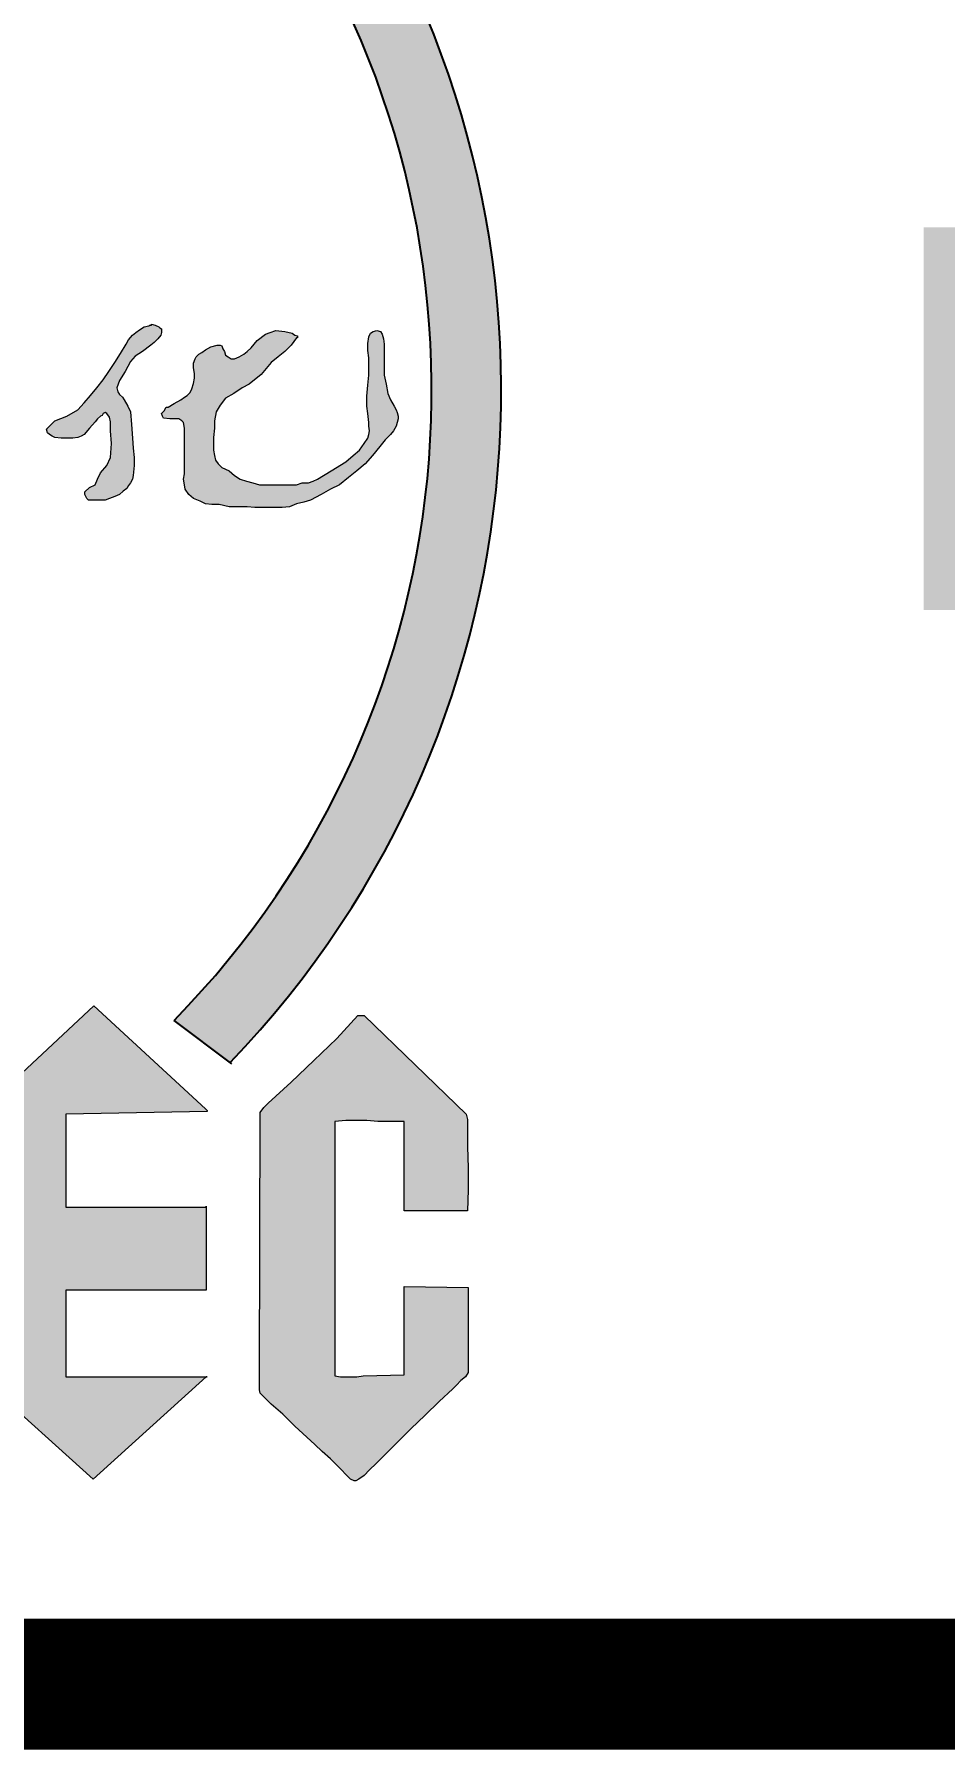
# Model space of a CAD drawing. Extents: x 24843 to 27502, y -10108 to -7552.
# Drawn here: x 27293.83 to 27300.77, y -9353.88 to -9340.81 of the extents above; entities that cross this region are included whole.
import ezdxf

# ---------------------------------------------------------------- set-up
doc = ezdxf.new("R2010")
doc.units = 0
doc.layers.get('0').update_dxf_attribs({"linetype": 'CONTINUOUS'})
doc.styles.add('CORPORATION', font='simhei.ttf')

msp = doc.modelspace()

# ---------------------------------------------------------------- hatches: boundary and pattern name
h = msp.add_hatch(color=1)
h.paths.add_polyline_path([(27294.898, -9348.321), (27295.324, -9348.643, 1.781679), (27283.007, -9345.907), (27283.402, -9345.392, -1.737502)])
h.paths.add_polyline_path([(27283.943, -9346.736), (27283.712, -9347.4, 0.097177), (27285.646, -9349.488), (27285.646, -9348.818, -0.098964)])
h = msp.add_hatch(color=0)
h.paths.add_polyline_path([(27294.518, -9343.592), (27294.505, -9343.57), (27294.482, -9343.55), (27294.469, -9343.529), (27294.463, -9343.501), (27294.482, -9343.445), (27294.525, -9343.376), (27294.567, -9343.3), (27294.602, -9343.258), (27294.658, -9343.223), (27294.72, -9343.174), (27294.747, -9343.154), (27294.775, -9343.126), (27294.797, -9343.098), (27294.803, -9343.077), (27294.803, -9343.064), (27294.803, -9343.049), (27294.79, -9343.042), (27294.781, -9343.035), (27294.755, -9343.022), (27294.727, -9343.014), (27294.727, -9343.022), (27294.72, -9343.022), (27294.713, -9343.022), (27294.705, -9343.028), (27294.671, -9343.035), (27294.636, -9343.057), (27294.608, -9343.077), (27294.581, -9343.098), (27294.552, -9343.133), (27294.532, -9343.167), (27294.49, -9343.237), (27294.448, -9343.306), (27294.4, -9343.376), (27294.358, -9343.439), (27294.309, -9343.501), (27294.261, -9343.557), (27294.212, -9343.613), (27294.164, -9343.668), (27294.08, -9343.717), (27293.989, -9343.752), (27293.954, -9343.786), (27293.927, -9343.815), (27293.934, -9343.842), (27293.948, -9343.855), (27293.97, -9343.869), (27293.989, -9343.878), (27294.039, -9343.884), (27294.087, -9343.884), (27294.128, -9343.884), (27294.164, -9343.878), (27294.191, -9343.869), (27294.212, -9343.855), (27294.253, -9343.807), (27294.296, -9343.758), (27294.316, -9343.737), (27294.338, -9343.717), (27294.351, -9343.71), (27294.358, -9343.696), (27294.372, -9343.689), (27294.385, -9343.696), (27294.406, -9343.723), (27294.414, -9343.758), (27294.414, -9343.793), (27294.414, -9343.828), (27294.421, -9343.925), (27294.414, -9344.03), (27294.385, -9344.092), (27294.338, -9344.148), (27294.316, -9344.196), (27294.296, -9344.238), (27294.253, -9344.259), (27294.219, -9344.293), (27294.219, -9344.314), (27294.225, -9344.329), (27294.233, -9344.343), (27294.246, -9344.356), (27294.288, -9344.356), (27294.33, -9344.356), (27294.372, -9344.356), (27294.406, -9344.343), (27294.448, -9344.329), (27294.482, -9344.314), (27294.511, -9344.287), (27294.539, -9344.266), (27294.552, -9344.245), (27294.567, -9344.224), (27294.581, -9344.196), (27294.587, -9344.169), (27294.595, -9344.092), (27294.595, -9344.03), (27294.587, -9343.96), (27294.581, -9343.884), (27294.574, -9343.779), (27294.567, -9343.682), (27294.545, -9343.639)])
h.paths.add_polyline_path([(27295.249, -9343.633), (27295.29, -9343.578), (27295.353, -9343.542), (27295.416, -9343.501), (27295.471, -9343.473), (27295.561, -9343.397), (27295.637, -9343.306), (27295.692, -9343.264), (27295.742, -9343.223), (27295.77, -9343.195), (27295.791, -9343.174), (27295.812, -9343.146), (27295.831, -9343.119), (27295.839, -9343.119), (27295.839, -9343.104), (27295.818, -9343.098), (27295.797, -9343.083), (27295.742, -9343.07), (27295.673, -9343.064), (27295.631, -9343.077), (27295.595, -9343.091), (27295.532, -9343.14), (27295.485, -9343.195), (27295.456, -9343.223), (27295.429, -9343.243), (27295.395, -9343.264), (27295.359, -9343.279), (27295.332, -9343.279), (27295.311, -9343.264), (27295.29, -9343.251), (27295.283, -9343.223), (27295.269, -9343.203), (27295.262, -9343.18), (27295.249, -9343.174), (27295.227, -9343.174), (27295.178, -9343.188), (27295.137, -9343.209), (27295.109, -9343.23), (27295.088, -9343.243), (27295.067, -9343.264), (27295.06, -9343.279), (27295.046, -9343.313), (27295.046, -9343.348), (27295.054, -9343.39), (27295.054, -9343.425), (27295.046, -9343.466), (27295.033, -9343.508), (27295.02, -9343.536), (27294.998, -9343.557), (27294.977, -9343.57), (27294.949, -9343.592), (27294.9, -9343.619), (27294.852, -9343.647), (27294.838, -9343.647), (27294.824, -9343.675), (27294.81, -9343.689), (27294.803, -9343.696), (27294.81, -9343.717), (27294.817, -9343.731), (27294.866, -9343.737), (27294.914, -9343.737), (27294.935, -9343.737), (27294.957, -9343.752), (27294.97, -9343.765), (27294.977, -9343.807), (27294.977, -9343.884), (27294.977, -9343.96), (27294.977, -9344.036), (27294.977, -9344.12), (27294.977, -9344.154), (27294.97, -9344.196), (27294.977, -9344.238), (27294.984, -9344.273), (27295.011, -9344.314), (27295.046, -9344.343), (27295.096, -9344.363), (27295.137, -9344.384), (27295.186, -9344.39), (27295.241, -9344.39), (27295.318, -9344.406), (27295.395, -9344.406), (27295.456, -9344.406), (27295.513, -9344.412), (27295.616, -9344.412), (27295.721, -9344.412), (27295.777, -9344.406), (27295.831, -9344.384), (27295.888, -9344.371), (27295.937, -9344.356), (27296.02, -9344.314), (27296.089, -9344.273), (27296.159, -9344.238), (27296.228, -9344.183), (27296.29, -9344.133), (27296.353, -9344.078), (27296.409, -9344.015), (27296.466, -9343.946), (27296.506, -9343.897), (27296.548, -9343.855), (27296.569, -9343.828), (27296.59, -9343.793), (27296.597, -9343.765), (27296.605, -9343.737), (27296.605, -9343.717), (27296.597, -9343.689), (27296.59, -9343.668), (27296.576, -9343.639), (27296.548, -9343.592), (27296.528, -9343.542), (27296.513, -9343.473), (27296.5, -9343.403), (27296.5, -9343.327), (27296.5, -9343.223), (27296.5, -9343.167), (27296.493, -9343.126), (27296.485, -9343.091), (27296.472, -9343.07), (27296.443, -9343.064), (27296.416, -9343.07), (27296.396, -9343.083), (27296.382, -9343.111), (27296.375, -9343.161), (27296.375, -9343.216), (27296.382, -9343.272), (27296.382, -9343.321), (27296.382, -9343.403), (27296.375, -9343.48), (27296.367, -9343.563), (27296.367, -9343.639), (27296.375, -9343.696), (27296.382, -9343.765), (27296.382, -9343.793), (27296.388, -9343.828), (27296.382, -9343.855), (27296.375, -9343.884), (27296.346, -9343.925), (27296.312, -9343.975), (27296.264, -9344.015), (27296.207, -9344.064), (27296.096, -9344.133), (27295.991, -9344.196), (27295.957, -9344.211), (27295.923, -9344.224), (27295.874, -9344.224), (27295.831, -9344.238), (27295.777, -9344.238), (27295.714, -9344.238), (27295.658, -9344.238), (27295.595, -9344.238), (27295.548, -9344.238), (27295.498, -9344.224), (27295.45, -9344.211), (27295.401, -9344.196), (27295.359, -9344.169), (27295.318, -9344.133), (27295.29, -9344.12), (27295.262, -9344.107), (27295.234, -9344.078), (27295.214, -9344.051), (27295.206, -9344.015), (27295.199, -9343.975), (27295.199, -9343.918), (27295.199, -9343.878), (27295.206, -9343.807), (27295.206, -9343.752), (27295.22, -9343.682)])
for points in [[(27294.073, -9350.378), (27295.143, -9350.378), (27295.143, -9349.745), (27294.073, -9349.745), (27294.073, -9349.036), (27295.151, -9349.015), (27295.151, -9349.008), (27295.137, -9348.994), (27294.288, -9348.209), (27293.461, -9348.98), (27293.468, -9351.086), (27294.282, -9351.818), (27295.143, -9351.038), (27294.073, -9351.038)], [(27296.124, -9349.092), (27296.207, -9349.084), (27296.284, -9349.084), (27296.367, -9349.084), (27296.451, -9349.092), (27296.555, -9349.092), (27296.652, -9349.092), (27296.652, -9349.773), (27297.133, -9349.773), (27297.139, -9349.613), (27297.139, -9349.445), (27297.133, -9349.286), (27297.133, -9349.126), (27297.133, -9349.077), (27297.125, -9349.036), (27296.346, -9348.285), (27296.325, -9348.285), (27296.299, -9348.285), (27296.138, -9348.458), (27295.964, -9348.626), (27295.791, -9348.792), (27295.616, -9348.952), (27295.582, -9348.986), (27295.555, -9349.022), (27295.548, -9351.023), (27295.548, -9351.06), (27295.548, -9351.094), (27295.548, -9351.136), (27295.555, -9351.163), (27295.637, -9351.246), (27295.728, -9351.323), (27295.818, -9351.413), (27295.909, -9351.498), (27295.971, -9351.553), (27296.027, -9351.608), (27296.089, -9351.664), (27296.145, -9351.72), (27296.173, -9351.747), (27296.207, -9351.782), (27296.243, -9351.818), (27296.27, -9351.831), (27296.284, -9351.831), (27296.306, -9351.818), (27296.346, -9351.789), (27296.388, -9351.747), (27296.437, -9351.698), (27296.535, -9351.601), (27296.597, -9351.538), (27296.702, -9351.435), (27296.812, -9351.33), (27296.917, -9351.226), (27297.021, -9351.129), (27297.049, -9351.101), (27297.084, -9351.066), (27297.118, -9351.038), (27297.139, -9351.004), (27297.139, -9350.356), (27296.652, -9350.35), (27296.652, -9351.023), (27296.34, -9351.031), (27296.29, -9351.038), (27296.228, -9351.038), (27296.167, -9351.038), (27296.124, -9351.031)]]:
    msp.add_hatch(color=0).paths.add_polyline_path(points)

# ---------------------------------------------------------------- linework, layer by layer
at = {"color": 1}
msp.add_line((27295.338, -9348.653), (27294.898, -9348.321), dxfattribs=at)
at = {"const_width": 1}
msp.add_lwpolyline([(26651.257, -9353.38), (27457.257, -9353.38), (27457.257, -8779.38), (26651.257, -8779.38)], close=True, dxfattribs=at)
at = {"color": 0, "lineweight": 0}
for points in [[(27294.727, -9343.014), (27294.755, -9343.022), (27294.781, -9343.035), (27294.79, -9343.042), (27294.803, -9343.049), (27294.803, -9343.064), (27294.803, -9343.077), (27294.797, -9343.098), (27294.775, -9343.126), (27294.747, -9343.154), (27294.72, -9343.174), (27294.658, -9343.223), (27294.602, -9343.258), (27294.567, -9343.3), (27294.525, -9343.376), (27294.482, -9343.445), (27294.463, -9343.501), (27294.469, -9343.529), (27294.482, -9343.55), (27294.505, -9343.57), (27294.518, -9343.592), (27294.545, -9343.639), (27294.567, -9343.682), (27294.574, -9343.779), (27294.581, -9343.884), (27294.587, -9343.96), (27294.595, -9344.03), (27294.595, -9344.092), (27294.587, -9344.169), (27294.581, -9344.196), (27294.567, -9344.224), (27294.552, -9344.245), (27294.539, -9344.266), (27294.511, -9344.287), (27294.482, -9344.314), (27294.448, -9344.329), (27294.406, -9344.343), (27294.372, -9344.356), (27294.33, -9344.356), (27294.288, -9344.356), (27294.246, -9344.356), (27294.233, -9344.343), (27294.225, -9344.329), (27294.219, -9344.314), (27294.219, -9344.293), (27294.253, -9344.259), (27294.296, -9344.238), (27294.316, -9344.196), (27294.338, -9344.148), (27294.385, -9344.092), (27294.414, -9344.03), (27294.421, -9343.925), (27294.414, -9343.828), (27294.414, -9343.793), (27294.414, -9343.758), (27294.406, -9343.723), (27294.385, -9343.696), (27294.372, -9343.689), (27294.358, -9343.696), (27294.351, -9343.71), (27294.338, -9343.717), (27294.316, -9343.737), (27294.296, -9343.758), (27294.253, -9343.807), (27294.212, -9343.855), (27294.191, -9343.869), (27294.164, -9343.878), (27294.128, -9343.884), (27294.087, -9343.884), (27294.039, -9343.884), (27293.989, -9343.878), (27293.97, -9343.869), (27293.948, -9343.855), (27293.934, -9343.842), (27293.927, -9343.815), (27293.954, -9343.786), (27293.989, -9343.752), (27294.08, -9343.717), (27294.164, -9343.668), (27294.212, -9343.613), (27294.261, -9343.557), (27294.309, -9343.501), (27294.358, -9343.439), (27294.4, -9343.376), (27294.448, -9343.306), (27294.49, -9343.237), (27294.532, -9343.167), (27294.552, -9343.133), (27294.581, -9343.098), (27294.608, -9343.077), (27294.636, -9343.057), (27294.671, -9343.035), (27294.705, -9343.028), (27294.713, -9343.022), (27294.72, -9343.022), (27294.727, -9343.022), (27294.727, -9343.014)], [(27295.673, -9343.064), (27295.742, -9343.07), (27295.797, -9343.083), (27295.818, -9343.098), (27295.839, -9343.104), (27295.839, -9343.119), (27295.831, -9343.119), (27295.812, -9343.146), (27295.791, -9343.174), (27295.77, -9343.195), (27295.742, -9343.223), (27295.692, -9343.264), (27295.637, -9343.306), (27295.561, -9343.397), (27295.471, -9343.473), (27295.416, -9343.501), (27295.353, -9343.542), (27295.29, -9343.578), (27295.249, -9343.633), (27295.22, -9343.682), (27295.206, -9343.752), (27295.206, -9343.807), (27295.199, -9343.878), (27295.199, -9343.918), (27295.199, -9343.975), (27295.206, -9344.015), (27295.214, -9344.051), (27295.234, -9344.078), (27295.262, -9344.107), (27295.29, -9344.12), (27295.318, -9344.133), (27295.359, -9344.169), (27295.401, -9344.196), (27295.45, -9344.211), (27295.498, -9344.224), (27295.548, -9344.238), (27295.595, -9344.238), (27295.658, -9344.238), (27295.714, -9344.238), (27295.777, -9344.238), (27295.831, -9344.238), (27295.874, -9344.224), (27295.923, -9344.224), (27295.957, -9344.211), (27295.991, -9344.196), (27296.096, -9344.133), (27296.207, -9344.064), (27296.264, -9344.015), (27296.312, -9343.975), (27296.346, -9343.925), (27296.375, -9343.884), (27296.382, -9343.855), (27296.388, -9343.828), (27296.382, -9343.793), (27296.382, -9343.765), (27296.375, -9343.696), (27296.367, -9343.639), (27296.367, -9343.563), (27296.375, -9343.48), (27296.382, -9343.403), (27296.382, -9343.321), (27296.382, -9343.272), (27296.375, -9343.216), (27296.375, -9343.161), (27296.382, -9343.111), (27296.396, -9343.083), (27296.416, -9343.07), (27296.443, -9343.064), (27296.472, -9343.07), (27296.485, -9343.091), (27296.493, -9343.126), (27296.5, -9343.167), (27296.5, -9343.223), (27296.5, -9343.327), (27296.5, -9343.403), (27296.513, -9343.473), (27296.528, -9343.542), (27296.548, -9343.592), (27296.576, -9343.639), (27296.59, -9343.668), (27296.597, -9343.689), (27296.605, -9343.717), (27296.605, -9343.737), (27296.597, -9343.765), (27296.59, -9343.793), (27296.569, -9343.828), (27296.548, -9343.855), (27296.506, -9343.897), (27296.466, -9343.946), (27296.409, -9344.015), (27296.353, -9344.078), (27296.29, -9344.133), (27296.228, -9344.183), (27296.159, -9344.238), (27296.089, -9344.273), (27296.02, -9344.314), (27295.937, -9344.356), (27295.888, -9344.371), (27295.831, -9344.384), (27295.777, -9344.406), (27295.721, -9344.412), (27295.616, -9344.412), (27295.513, -9344.412), (27295.456, -9344.406), (27295.395, -9344.406), (27295.318, -9344.406), (27295.241, -9344.39), (27295.186, -9344.39), (27295.137, -9344.384), (27295.096, -9344.363), (27295.046, -9344.343), (27295.011, -9344.314), (27294.984, -9344.273), (27294.977, -9344.238), (27294.97, -9344.196), (27294.977, -9344.154), (27294.977, -9344.12), (27294.977, -9344.036), (27294.977, -9343.96), (27294.977, -9343.884), (27294.977, -9343.807), (27294.97, -9343.765), (27294.957, -9343.752), (27294.935, -9343.737), (27294.914, -9343.737), (27294.866, -9343.737), (27294.817, -9343.731), (27294.81, -9343.717), (27294.803, -9343.696), (27294.81, -9343.689), (27294.824, -9343.675), (27294.838, -9343.647), (27294.852, -9343.647), (27294.9, -9343.619), (27294.949, -9343.592), (27294.977, -9343.57), (27294.998, -9343.557), (27295.02, -9343.536), (27295.033, -9343.508), (27295.046, -9343.466), (27295.054, -9343.425), (27295.054, -9343.39), (27295.046, -9343.348), (27295.046, -9343.313), (27295.06, -9343.279), (27295.067, -9343.264), (27295.088, -9343.243), (27295.109, -9343.23), (27295.137, -9343.209), (27295.178, -9343.188), (27295.227, -9343.174), (27295.249, -9343.174), (27295.262, -9343.18), (27295.269, -9343.203), (27295.283, -9343.223), (27295.29, -9343.251), (27295.311, -9343.264), (27295.332, -9343.279), (27295.359, -9343.279), (27295.395, -9343.264), (27295.429, -9343.243), (27295.456, -9343.223), (27295.485, -9343.195), (27295.532, -9343.14), (27295.595, -9343.091), (27295.631, -9343.077), (27295.673, -9343.064)], [(27294.288, -9348.209), (27295.137, -9348.994), (27295.143, -9349.001), (27295.151, -9349.008), (27295.151, -9349.015), (27294.073, -9349.036), (27294.073, -9349.745), (27295.143, -9349.745), (27295.143, -9349.737), (27295.143, -9349.745), (27295.143, -9350.378), (27294.073, -9350.378), (27294.073, -9351.038), (27295.151, -9351.038), (27295.143, -9351.038), (27294.282, -9351.818), (27293.468, -9351.086), (27293.461, -9348.98), (27294.288, -9348.209)], [(27296.299, -9348.285), (27296.325, -9348.285), (27296.346, -9348.285), (27297.125, -9349.036), (27297.133, -9349.077), (27297.133, -9349.126), (27297.133, -9349.286), (27297.139, -9349.445), (27297.139, -9349.613), (27297.133, -9349.773), (27296.652, -9349.773), (27296.652, -9349.092), (27296.555, -9349.092), (27296.451, -9349.092), (27296.367, -9349.084), (27296.284, -9349.084), (27296.207, -9349.084), (27296.124, -9349.092), (27296.124, -9351.031), (27296.167, -9351.038), (27296.228, -9351.038), (27296.29, -9351.038), (27296.34, -9351.031), (27296.652, -9351.023), (27296.652, -9350.35), (27297.139, -9350.356), (27297.139, -9351.004), (27297.118, -9351.038), (27297.084, -9351.066), (27297.049, -9351.101), (27297.021, -9351.129), (27296.917, -9351.226), (27296.812, -9351.33), (27296.702, -9351.435), (27296.597, -9351.538), (27296.535, -9351.601), (27296.437, -9351.698), (27296.388, -9351.747), (27296.346, -9351.789), (27296.306, -9351.818), (27296.284, -9351.831), (27296.277, -9351.831), (27296.27, -9351.831), (27296.243, -9351.818), (27296.207, -9351.782), (27296.173, -9351.747), (27296.145, -9351.72), (27296.089, -9351.664), (27296.027, -9351.608), (27295.971, -9351.553), (27295.909, -9351.498), (27295.818, -9351.413), (27295.728, -9351.323), (27295.637, -9351.246), (27295.555, -9351.163), (27295.548, -9351.136), (27295.548, -9351.094), (27295.548, -9351.06), (27295.548, -9351.023), (27295.555, -9349.022), (27295.582, -9348.986), (27295.616, -9348.952), (27295.791, -9348.792), (27295.964, -9348.626), (27296.138, -9348.458), (27296.299, -9348.285)]]:
    msp.add_lwpolyline(points, close=True, dxfattribs=at)
at = {"const_width": 0.5}
msp.add_lwpolyline([(27277.257, -9353.38), (27457.257, -9353.38)], dxfattribs=at)
msp.add_lwpolyline([(27277.257, -9353.38), (27457.257, -9353.38)], dxfattribs=at)
at = {"color": 1}
for radius, start, end in [(7.39, 316.0861, 198.8697), (6.86, 315.548, 195.8597)]:
    msp.add_arc((27290.001, -9343.517), radius, start, end, dxfattribs=at)

# ---------------------------------------------------------------- texts
at = {"style": 'CORPORATION', "width": 0.75}
msp.add_text('中石化洛阳工程有限公司', height=4.5, dxfattribs=at).set_placement((27300.167, -9346.334))

doc.saveas('drawing.dxf')
